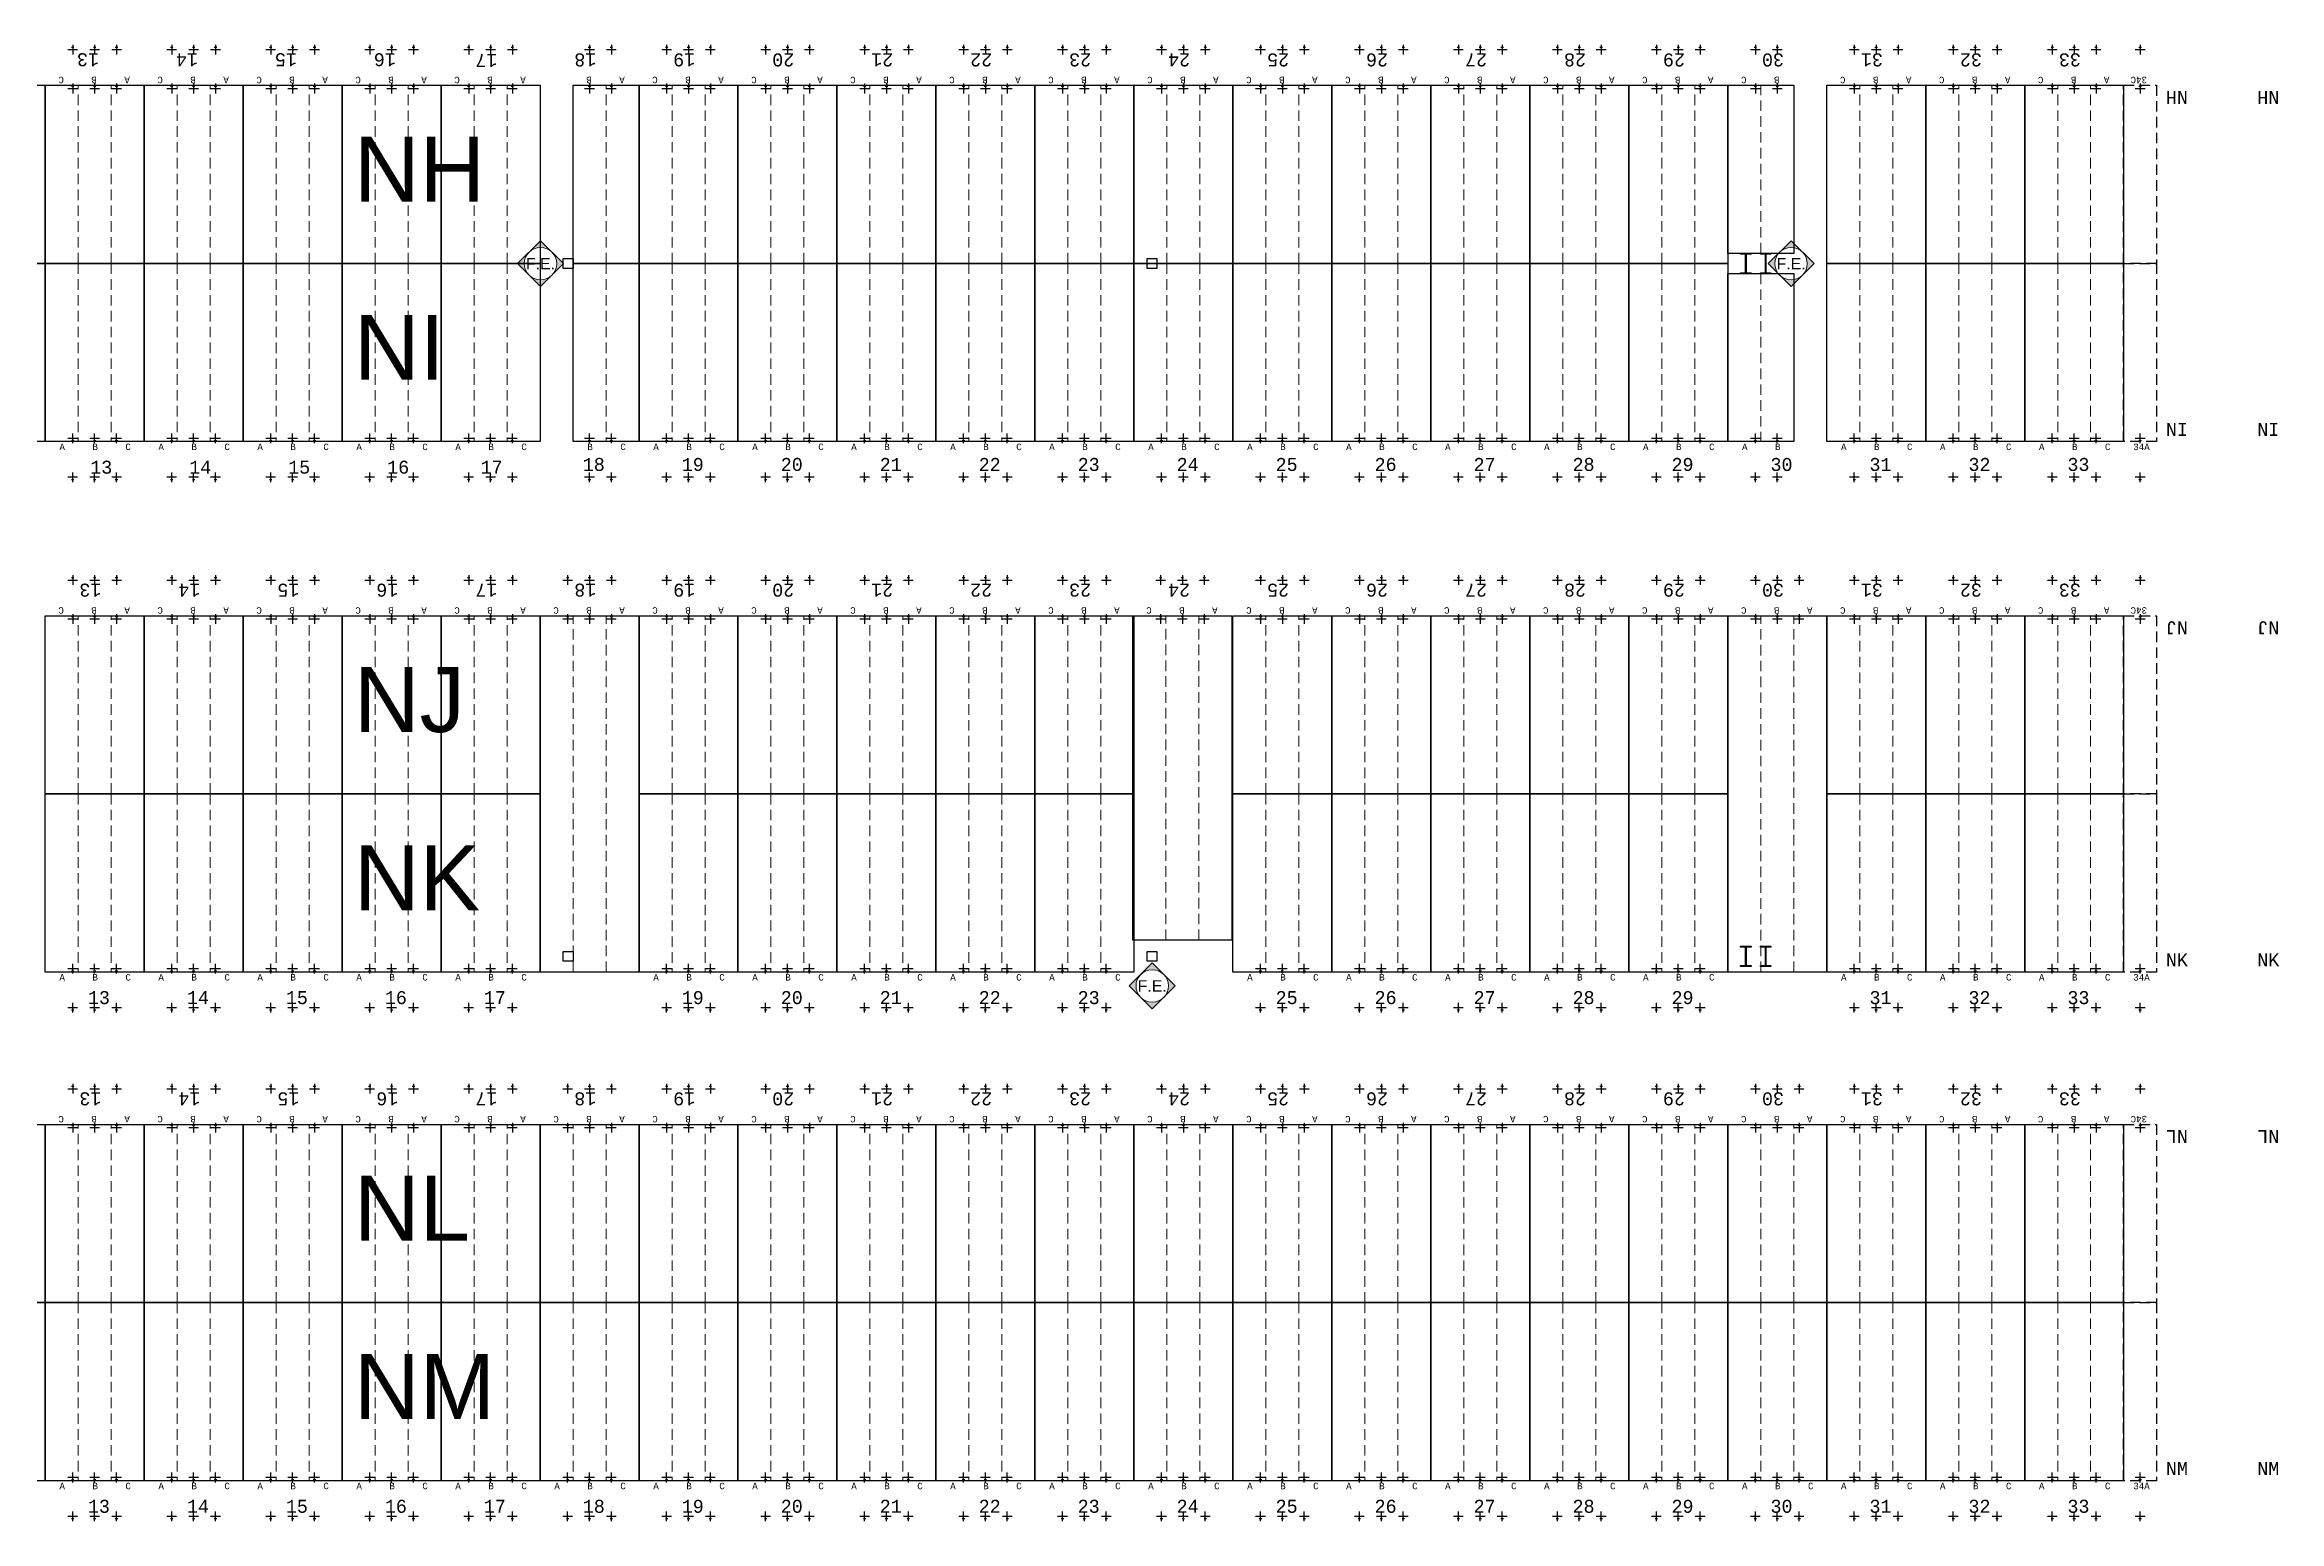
# Model space of a CAD drawing. Header units: inches. Extents: x -233729 to 737493, y -275239 to 196021.
# Drawn here: x 402923 to 471739, y 22968 to 68443 of the extents above; entities that cross this region are included whole.
import ezdxf
from ezdxf.enums import TextEntityAlignment as Align

# ---------------------------------------------------------------- set-up
doc = ezdxf.new("R2010")
doc.units = ezdxf.units.IN
doc.header["$MEASUREMENT"] = 0
doc.linetypes.add('DASHED', pattern=[0.75, 0.5, -0.25])
for name, color, linetype in [('_FL_NEW WH_WALLS', 1, 'Continuous'), ('Bin location transponder', 250, 'Continuous'), ('WF exist equipment', 6, 'Continuous'), ('WF_numbers', 6, 'Continuous')]:
    doc.layers.add(name, color=color, linetype=linetype)
for name, color, linetype, lineweight in [('WF buffer', 1, 'DASHED', 30), ('WF dimensions', 3, 'Continuous', 30), ('WF transponder', 3, 'Continuous', 30), ('WF_bay', 5, 'Continuous', 30), ('WF_sketch_stock_areas', 30, 'Continuous', 30), ('WF_text', 252, 'Continuous', 30)]:
    doc.layers.add(name, color=color, linetype=linetype, lineweight=lineweight)
doc.styles.add('ARIAL', font='arial.ttf')
doc.styles.add('WF_txt', font='consola.ttf')
doc.styles.add('WF_txt_notes', font='arial.ttf')

# ---------------------------------------------------------------- blocks, each defined once
blk = doc.blocks.new('A$C61e42c62')
at = {"layer": '_FL_NEW WH_WALLS'}
for points in [[(-353.9999997168779, 5273.945361431688), (-365.9999997187406, 5273.945361431688), (-365.9999997168779, 5285.945361435413), (-353.9999997187406, 5285.945361431688)], [(354.0000002812594, 5273.945361431688), (342.0000002812594, 5273.945361431688), (342.0000002812594, 5285.945361431688), (354.0000002812594, 5285.945361431688)], [(-353.9999997187406, 4433.945361431688), (-365.9999997187406, 4433.945361435413), (-365.9999997187406, 4445.945361431688), (-353.9999997187406, 4445.945361431688)], [(354.0000002812594, 4433.945361431688), (342.0000002812594, 4433.945361435413), (342.0000002812594, 4445.945361431688), (354.0000002812594, 4445.945361431688)]]:
    blk.add_lwpolyline(points, close=True, dxfattribs=at)
for points in [[(1068.000000281259, 5292.185361433774), (1074.427500283345, 5292.185361433774), (1074.427500281483, 5291.225361432879), (1069.092500282451, 5291.225361432879, 0.4142135623730951), (1068.302500281483, 5290.435361433774), (1068.302500281483, 5269.455361433327, 0.4142135623730951), (1069.092500282451, 5268.665361430496), (1074.427500281483, 5268.665361430496), (1074.427500281483, 5267.705361433328), (1061.572500282898, 5267.705361437053), (1061.572500282898, 5268.665361430496), (1066.90750028193, 5268.665361434221, 0.4142135623730951), (1067.697500282898, 5269.455361437053), (1067.697500282898, 5290.435361433774, 0.4142135623730951), (1066.90750028193, 5291.225361432879), (1061.572500282898, 5291.225361429155), (1061.572500282898, 5292.185361433774), (1068.000000281259, 5292.185361433774)], [(1092.000000283122, 5292.185361433774), (1098.427500281483, 5292.185361433774), (1098.427500283345, 5291.225361432879), (1093.092500280589, 5291.225361429155, 0.4142135623730951), (1092.302500281483, 5290.435361433774), (1092.302500281483, 5269.455361433327, 0.4142135623730951), (1093.092500280589, 5268.665361430496), (1098.427500281483, 5268.665361434221), (1098.427500281483, 5267.705361433328), (1085.572500281036, 5267.705361429602), (1085.572500282898, 5268.665361434221), (1090.90750028193, 5268.665361430496, 0.4142135623730951), (1091.697500281036, 5269.455361433327), (1091.697500281036, 5290.435361433774, 0.4142135623730951), (1090.90750028193, 5291.225361432879), (1085.572500282898, 5291.225361432879), (1085.572500281036, 5292.185361430049), (1092.000000283122, 5292.185361433774)], [(1068.000000281259, 4452.185361430049), (1074.427500281483, 4452.185361433774), (1074.427500281483, 4451.225361432879), (1069.092500282451, 4451.225361432879, 0.4142135623730951), (1068.302500281483, 4450.435361433775), (1068.302500281483, 4429.455361433327, 0.4142135623730951), (1069.092500282451, 4428.665361434221), (1074.427500281483, 4428.665361430495), (1074.427500281483, 4427.705361433328), (1061.572500282898, 4427.705361433328), (1061.572500281036, 4428.665361434221), (1066.90750028193, 4428.665361430495, 0.4142135623730951), (1067.697500282898, 4429.455361433327), (1067.697500281036, 4450.435361433775, 0.4142135623730951), (1066.90750028193, 4451.225361432879), (1061.572500281036, 4451.225361432879), (1061.572500282898, 4452.185361430049), (1068.000000281259, 4452.185361430049)], [(1092.000000281259, 4452.185361433774), (1098.427500283345, 4452.185361430049), (1098.427500283345, 4451.225361432879), (1093.092500282451, 4451.225361432879, 0.4142135623730951), (1092.302500281483, 4450.435361430049), (1092.302500283345, 4429.455361433327, 0.4142135623730951), (1093.092500280589, 4428.665361434221), (1098.427500283345, 4428.665361430495), (1098.427500283345, 4427.705361433328), (1085.572500282898, 4427.705361433328), (1085.572500282898, 4428.665361434221), (1090.907500280067, 4428.665361430495, 0.4142135623730951), (1091.697500281036, 4429.455361433327), (1091.697500281036, 4450.435361433775, 0.4142135623730951), (1090.907500280067, 4451.225361432879), (1085.572500282898, 4451.225361432879), (1085.572500282898, 4452.185361430049), (1092.000000281259, 4452.185361433774)]]:
    blk.add_lwpolyline(points, format="xyb", dxfattribs=at)
blk = doc.blocks.new('Bin location transponder')
at = {"layer": 'Bin location transponder', "color": 3, "lineweight": 30}
for p, q in [((-600, 0), (600, 0)), ((-150, 300), (150, 300)), ((0, 600), (0, -600))]:
    blk.add_line(p, q, dxfattribs=at)
blk = doc.blocks.new('WF 10x18ft bay')
at = {"layer": 'WF_bay', "linetype": 'DASHED', "lineweight": 5, "ltscale": 650}
for p, q in [((1015.99999833107, 5486.400000327824), (1015.99999833107, 0)), ((2031.999998331071, 5486.400000625849), (2031.999998331071, 0))]:
    blk.add_line(p, q, dxfattribs=at)
at = {"layer": 'WF_bay'}
blk.add_lwpolyline([(-1.668929599e-06, 5486.400000029802), (3047.999998331071, 5486.399999970197), (3047.999999940396, 0), (0, 0)], close=True, dxfattribs=at)
at = {"layer": 'WF transponder', "xscale": 0.25, "yscale": 0.25, "zscale": 0.25, "rotation": 180.0000000062352}
for p in [(849.9999999701978, 100), (1523.999999970198, 100), (2197.999999970198, 100), (849.9999999701978, -1100), (1523.999999970198, -1100), (2197.999999970198, -1100)]:
    blk.add_blockref('Bin location transponder', p, dxfattribs=at)
at = {"layer": 'WF_numbers', "linetype": 'DASHED', "char_height": 200, "attachment_point": 1, "rotation": 1.0275998055671315e-09, "style": 'WF_txt'}
for s, insert in [('A', (439.4118607044218, -62.35349732637406, -723.2652933599893)), ('B', (1455.411860585212, -62.3534973859787, -723.2652933599893)), ('C', (2471.411860406399, -62.3534973859787, -723.2652933599893))]:
    blk.add_mtext_dynamic_manual_height_columns(s, width=423.5307577799235, gutter_width=2117.653788942844, heights=[0], dxfattribs=dict(at, insert=insert))
blk = doc.blocks.new('WF 10x36ft bay')
at = {"layer": 'WF_bay', "linetype": 'DASHED', "lineweight": 5, "ltscale": 650}
for p, q in [((1015.999998271465, 10972.80000013024), (1015.999998271465, 0)), ((2031.999998271465, 10972.80000029029), (2031.999998486042, 3.97364298e-08))]:
    blk.add_line(p, q, dxfattribs=at)
at = {"layer": 'WF_bay'}
blk.add_lwpolyline([(-1.7285346985e-06, 10972.79999997019), (3047.999998271465, 10972.8000000298), (3048, 5.96046448e-08), (0, 0)], close=True, dxfattribs=at)
at = {"layer": 'WF transponder', "xscale": 0.25, "yscale": 0.25, "zscale": 0.25, "rotation": 180.0000000062352}
for p in [(850, 100.0000000298023), (1524, 100.0000000298023), (2198, 100.0000000298023), (850, -1099.999999970197), (1524, -1099.999999970197), (2198, -1099.999999970197)]:
    blk.add_blockref('Bin location transponder', p, dxfattribs=at)
at = {"layer": 'WF_numbers', "linetype": 'DASHED', "char_height": 200, "attachment_point": 1, "rotation": 1.0496472215237655e-09, "style": 'WF_txt'}
for s, insert in [('A', (439.4118607044218, -62.35349726676941, -723.2652933599893)), ('B', (1455.411860585212, -62.35349732637406, -723.2652933599893)), ('C', (2471.411860406399, -62.35349732637406, -723.2652933599893))]:
    blk.add_mtext_dynamic_manual_height_columns(s, width=423.5307577799235, gutter_width=2117.653788942844, heights=[0], dxfattribs=dict(at, insert=insert))
blk = doc.blocks.new('WF 40x216in buffer')
at = {"layer": 'WF buffer', "ltscale": 650}
blk.add_lwpolyline([(-5.96046448e-08, 5486.399999999999), (1016, 5486.399999999999), (1016, 0), (0, 0)], close=True, dxfattribs=at)
at = {"layer": 'WF transponder', "xscale": 0.25, "yscale": 0.25, "zscale": 0.25, "rotation": 180.0000000062352}
for p in [(508, 100), (508, -1100)]:
    blk.add_blockref('Bin location transponder', p, dxfattribs=at)
blk = doc.blocks.new('F.E.')
at = {"layer": 'WF dimensions', "transparency": 33554687}
h = blk.add_hatch(color=7, dxfattribs=at)
h.dxf.hatch_style = 1
h.paths.add_polyline_path([(1153007.375168204, 1003175.601037025), (1152653.821777701, 1003529.154427707, -0.198912367379658), (1152800.268387139, 1003175.601037085, -0.1989123673906116), (1152653.821777642, 1002822.047646403)])
h.paths.add_polyline_path([(1152300.26838696, 1003882.707818269), (1151946.714996397, 1003529.154427767, -0.4142135623730951), (1152653.821777701, 1003529.154427707)])
h.paths.add_polyline_path([(1151800.26838696, 1003175.601037144, -0.198912367379658), (1151946.714996397, 1003529.154427767), (1151593.161605835, 1003175.601037025), (1151946.714996397, 1002822.047646403, -0.1989123673906115)])
h.paths.add_polyline_path([(1152653.821777642, 1002822.047646403, -0.4142135623484061), (1151946.714996397, 1002822.047646403), (1152300.26838702, 1002468.494255841)])
at = {"layer": 'WF dimensions', "color": 7, "lineweight": 5}
blk.add_lwpolyline([(1152300.268387079, 1002468.4942559), (1153007.375168264, 1003175.601037025), (1152300.26838702, 1003882.707818269), (1151593.161605835, 1003175.601037085)], close=True, dxfattribs=at)
blk.add_circle((1152300.268387079, 1003175.601037085), 500.0000000654701, dxfattribs=at)
at = {"layer": 'WF dimensions', "color": 7, "style": 'ARIAL'}
blk.add_text('F.E.', height=350, dxfattribs=at).set_placement((1152300.268387079, 1003175.601037085), align=Align.MIDDLE_CENTER)
blk = doc.blocks.new('WF 10x34ft bay')
at = {"layer": 'WF_bay', "linetype": 'DASHED', "lineweight": 5, "ltscale": 650}
for p, q in [((1143863.299148142, 971519.9700863363, -162219.4367999999), (1143863.299147725, 981509.9299934508, -162219.4367999999)), ((1144879.29914844, 971519.9700864555, -162219.4367999999), (1144879.299147963, 981509.92999357, -162219.4367999999))]:
    blk.add_line(p, q, dxfattribs=at)
at = {"layer": 'WF_bay', "elevation": -162219.4367999999}
blk.add_lwpolyline([(1145895.299147963, 971519.9700864555), (1142847.299147963, 971519.9700862769), (1142847.299146175, 981509.9299935105), (1145895.299146175, 981509.9299935105)], close=True, dxfattribs=at)
at = {"layer": 'WF transponder', "xscale": 0.25, "yscale": 0.25, "zscale": 0.25}
for p in [(1143697.299146175, 982609.9299935105, -162219.4367999999), (1144371.299146175, 982609.9299934506, -162219.4367999999), (1145045.299146115, 982609.9299935105, -162219.4367999999), (1143697.299146175, 981409.9299934508, -162219.4367999999), (1144371.299146175, 981409.9299934508, -162219.4367999999), (1145045.299146175, 981409.92999357, -162219.4367999999)]:
    blk.add_blockref('Bin location transponder', p, dxfattribs=at)
at = {"layer": 'WF_numbers', "linetype": 'DASHED', "char_height": 200, "attachment_point": 1, "rotation": 180.0000000011019, "style": 'WF_txt'}
for s, insert in [('C', (1143423.887285769, 981572.2834908962, -162942.7020933599)), ('B', (1144439.88728565, 981572.2834908369, -162942.7020933599)), ('A', (1145455.887285471, 981572.2834907771, -162942.7020933599))]:
    blk.add_mtext_dynamic_manual_height_columns(s, width=423.5307577799235, gutter_width=2117.653788942844, heights=[0], dxfattribs=dict(at, insert=insert))

msp = doc.modelspace()

# ---------------------------------------------------------------- linework, layer by layer
at = {"layer": 'WF_bay', "linetype": 'DASHED', "lineweight": 5, "ltscale": 650}
for p, q in [((420209.7374020612, 61706.16076994065, -162219.4367999999), (420209.7374020612, 67192.56077033405, -162219.4367999999)), ((455769.7373996769, 62014.89704918984, -162219.4367999999), (455769.7373997961, 67192.56077033405, -162219.4367999999)), ((420209.737400094, 61706.16077083473, -162219.4367999999), (420209.737400094, 56219.76077020291, -162219.4367999999)), ((455769.7373999153, 61393.10504949215, -162219.4367999999), (455769.7373998557, 56219.76077032212, -162219.4367999999))]:
    msp.add_line(p, q, dxfattribs=at)
at = {"layer": 'WF_bay', "elevation": -162219.4367999999}
for points in [[(421225.7374020611, 61706.16077029827), (419193.7373992001, 61706.16077035789), (419193.7373976504, 67192.56077033405), (421225.7374003922, 67192.56077033405)], [(456785.7373993193, 62014.89704948786), (454753.7373999154, 62014.89704883222), (454753.7373982464, 67192.56077039365), (456785.7373990809, 67192.56077033405)], [(419193.7373992597, 61706.16077041747), (421225.7374000942, 61706.16077023868), (421225.7374017035, 56219.76077020291), (419193.7374009286, 56219.76077038173)], [(454753.737400273, 61393.10504961137), (456785.7373994385, 61393.10504949215), (456785.7374006306, 56219.76077026252), (454753.7374015247, 56219.76077032212)]]:
    msp.add_lwpolyline(points, close=True, dxfattribs=at)

# ---------------------------------------------------------------- block references
at = {"layer": '_FL_NEW WH_WALLS', "color": 0, "xscale": 25.39999999990112, "yscale": 25.39999999990112, "zscale": 25.39999999990112}
msp.add_blockref('A$C61e42c62', (428185.3373912428, -72406.61113022019, -162219.4367999999), dxfattribs=at)
at = {"layer": 'WF dimensions'}
for p in [(-734108.9558413235, -941475.9876528368, 162219.4367999999), (-695595.9451524821, -941476.3475992072, 162219.4367999999), (-715269.7291630115, -963719.5636058437, 162219.4367999999)]:
    msp.add_blockref('F.E.', p, dxfattribs=at)
at = {"layer": 'WF exist equipment', "color": 7, "true_color": 0xffffff}
msp.add_blockref('WF 10x34ft bay', (-706410.693438312, -930653.2519762504), dxfattribs=at)
at = {"layer": 'WF transponder', "xscale": 0.25, "yscale": 0.25, "zscale": 0.25}
for p in [(419701.7374004518, 68292.56077033405, -162219.4367999999), (420375.7374004518, 68292.56077033405, -162219.4367999999), (455603.7373982464, 68292.56077033405, -162219.4367999999), (456277.7373982465, 68292.56077033405, -162219.4367999999), (419701.7374003922, 67092.56077027443, -162219.4367999999), (420375.7374003922, 67092.56077027443, -162219.4367999999), (455603.7373981868, 67092.56077039365, -162219.4367999999), (456277.7373981869, 67092.56077039365, -162219.4367999999)]:
    msp.add_blockref('Bin location transponder', p, dxfattribs=at)
at = {"layer": 'WF transponder', "xscale": 0.25, "yscale": 0.25, "zscale": 0.25, "rotation": 180.0000000062352}
for p in [(419701.7374017035, 56319.76077020291, -162219.4367999999), (420375.7374017035, 56319.76077020291, -162219.4367999999), (455603.7374014651, 56319.76077026251, -162219.4367999999), (456277.7374015246, 56319.76077026251, -162219.4367999999), (419701.7374017035, 55119.76077020291, -162219.4367999999), (420375.7374017035, 55119.76077020291, -162219.4367999999), (455603.7374014651, 55119.76077032212, -162219.4367999999), (456277.7374015246, 55119.76077032212, -162219.4367999999)]:
    msp.add_blockref('Bin location transponder', p, dxfattribs=at)
at = {"layer": 'WF_sketch_stock_areas'}
for name, p, rotation in [('WF 10x18ft bay', (402937.7373983656, 67192.56097555284, -162219.4367999999), 179.9999999999069), ('WF 10x18ft bay', (405985.7373983656, 67192.56097561245, -162219.4367999999), 179.9999999999069), ('WF 10x18ft bay', (409033.7373983657, 67192.56097561245, -162219.4367999999), 179.9999999999069), ('WF 10x18ft bay', (412081.7373983061, 67192.56097561245, -162219.4367999999), 179.9999999999069), ('WF 10x18ft bay', (415129.7373983656, 67192.56097555284, -162219.4367999999), 179.9999999999069), ('WF 10x18ft bay', (418177.7373983656, 67192.56097561245, -162219.4367999999), 179.9999999999069), ('WF 10x18ft bay', (424273.7373983657, 67192.56097561245, -162219.4367999999), 179.9999999999069), ('WF 10x18ft bay', (427321.7373983657, 67192.56097561245, -162219.4367999999), 179.9999999999069), ('WF 10x18ft bay', (430369.7373983061, 67192.56097567205, -162219.4367999999), 179.9999999999069), ('WF 10x18ft bay', (433417.737398306, 67192.56097555284, -162219.4367999999), 179.9999999999069), ('WF 10x18ft bay', (436465.737398306, 67192.56097561245, -162219.4367999999), 179.9999999999069), ('WF 10x18ft bay', (439513.7373983656, 67192.56097561245, -162219.4367999999), 179.9999999999069), ('WF 10x18ft bay', (442561.7373983061, 67192.56097555284, -162219.4367999999), 179.9999999999069), ('WF 10x18ft bay', (445609.7373983656, 67192.56097561245, -162219.4367999999), 179.9999999999069), ('WF 10x18ft bay', (448657.7373983656, 67192.56097555284, -162219.4367999999), 179.9999999999069), ('WF 10x18ft bay', (451705.737398306, 67192.56097561245, -162219.4367999999), 179.9999999999069), ('WF 10x18ft bay', (454753.7373983656, 67192.56097555284, -162219.4367999999), 179.9999999999069), ('WF 10x18ft bay', (460849.7373983656, 67192.56097561245, -162219.4367999999), 179.9999999999069), ('WF 10x18ft bay', (463897.7373983656, 67192.56097561245, -162219.4367999999), 179.9999999999069), ('WF 10x18ft bay', (466945.7373983656, 67192.56097555284, -162219.4367999999), 179.9999999999069), ('WF 40x216in buffer', (467961.7375595365, 67192.5608262432, -162219.4367999999), 179.9999966309876), ('WF 10x18ft bay', (405985.7373987829, 50856.67801725987, -162219.4367999999), 179.9999999999069), ('WF 10x18ft bay', (409033.7373987233, 50856.67801731949, -162219.4367999999), 179.9999999999069), ('WF 10x18ft bay', (412081.7373987232, 50856.67801725987, -162219.4367999999), 179.9999999999069), ('WF 10x18ft bay', (415129.7373987232, 50856.67801725987, -162219.4367999999), 179.9999999999069), ('WF 10x18ft bay', (418177.7373987233, 50856.67801725987, -162219.4367999999), 179.9999999999069), ('WF 10x36ft bay', (421225.737400273, 50856.67781198146, -162219.4367999999), 180.0000000000523), ('WF 10x18ft bay', (424273.7373987233, 50856.67801725987, -162219.4367999999), 179.9999999999069), ('WF 10x18ft bay', (427321.7373987233, 50856.67801731949, -162219.4367999999), 179.9999999999069), ('WF 10x18ft bay', (430369.7373987232, 50856.67801731949, -162219.4367999999), 179.9999999999069), ('WF 10x18ft bay', (433417.7373987233, 50856.67801725987, -162219.4367999999), 179.9999999999069), ('WF 10x18ft bay', (436465.7373987233, 50856.67801725987, -162219.4367999999), 179.9999999999069), ('WF 10x18ft bay', (442561.7373987233, 50856.67801725987, -162219.4367999999), 179.9999999999069), ('WF 10x18ft bay', (445609.7373987232, 50856.67801725987, -162219.4367999999), 179.9999999999069), ('WF 10x18ft bay', (448657.7373987233, 50856.67801731949, -162219.4367999999), 179.9999999999069), ('WF 10x18ft bay', (451705.7373987232, 50856.67801725987, -162219.4367999999), 179.9999999999069), ('WF 10x18ft bay', (454753.7373987232, 50856.67801725987, -162219.4367999999), 179.9999999999069), ('WF 10x36ft bay', (457801.737400273, 50856.67781198146, -162219.4367999999), 180.0000000000523), ('WF 10x18ft bay', (460849.7373987233, 50856.67801731949, -162219.4367999999), 179.9999999999069), ('WF 10x18ft bay', (463897.7373987232, 50856.67801725987, -162219.4367999999), 179.9999999999069), ('WF 10x18ft bay', (466945.7373987232, 50856.67801725987, -162219.4367999999), 179.9999999999069), ('WF 40x216in buffer', (467961.7373988424, 50856.67794048909, -162219.4367999999), 179.9999999974419), ('WF 10x18ft bay', (402937.7373961007, 35190.91589385393, -162219.4367999999), 179.9999999999069), ('WF 10x18ft bay', (405985.7373961603, 35190.91589391355, -162219.4367999999), 179.9999999999069), ('WF 10x18ft bay', (409033.7373961007, 35190.91589391355, -162219.4367999999), 179.9999999999069), ('WF 10x18ft bay', (412081.7373961007, 35190.91589391355, -162219.4367999999), 179.9999999999069), ('WF 10x18ft bay', (415129.7373961007, 35190.91589391355, -162219.4367999999), 179.9999999999069), ('WF 10x18ft bay', (418177.7373961603, 35190.91589391355, -162219.4367999999), 179.9999999999069), ('WF 10x18ft bay', (421225.7373961007, 35190.91589391355, -162219.4367999999), 179.9999999999069), ('WF 10x18ft bay', (424273.7373961007, 35190.91589391355, -162219.4367999999), 179.9999999999069), ('WF 10x18ft bay', (427321.7373961007, 35190.91589391355, -162219.4367999999), 179.9999999999069), ('WF 10x18ft bay', (430369.7373961007, 35190.91589397315, -162219.4367999999), 179.9999999999069), ('WF 10x18ft bay', (433417.7373961007, 35190.91589391355, -162219.4367999999), 179.9999999999069), ('WF 10x18ft bay', (436465.7373961007, 35190.91589391355, -162219.4367999999), 179.9999999999069), ('WF 10x18ft bay', (439513.7373961007, 35190.91589391355, -162219.4367999999), 179.9999999999069), ('WF 10x18ft bay', (442561.7373961007, 35190.91589391355, -162219.4367999999), 179.9999999999069), ('WF 10x18ft bay', (445609.7373961007, 35190.91589391355, -162219.4367999999), 179.9999999999069), ('WF 10x18ft bay', (448657.7373961007, 35190.91589397315, -162219.4367999999), 179.9999999999069), ('WF 10x18ft bay', (451705.7373961007, 35190.91589397315, -162219.4367999999), 179.9999999999069), ('WF 10x18ft bay', (454753.7373961603, 35190.91589391355, -162219.4367999999), 179.9999999999069), ('WF 10x18ft bay', (457801.7373961007, 35190.91589391355, -162219.4367999999), 179.9999999999069), ('WF 10x18ft bay', (460849.7373961007, 35190.91589391355, -162219.4367999999), 179.9999999999069), ('WF 10x18ft bay', (463897.7373961603, 35190.91589391355, -162219.4367999999), 179.9999999999069), ('WF 10x18ft bay', (466945.7373961007, 35190.91589391355, -162219.4367999999), 179.9999999999069), ('WF 40x216in buffer', (467961.7373982464, 35190.91577434663, -162219.4367999999), 179.9999999995335)]:
    msp.add_blockref(name, p, dxfattribs=dict(at, rotation=rotation))
for name, p in [('WF 10x18ft bay', (399889.7374016439, 56219.76077020291, -162219.4367999999)), ('WF 10x18ft bay', (402937.7374016439, 56219.76077026252, -162219.4367999999)), ('WF 10x18ft bay', (405985.7374017035, 56219.76077026252, -162219.4367999999)), ('WF 10x18ft bay', (409033.7374016439, 56219.76077026252, -162219.4367999999)), ('WF 10x18ft bay', (412081.7374017035, 56219.76077020291, -162219.4367999999)), ('WF 10x18ft bay', (415129.7374017035, 56219.76077020291, -162219.4367999999)), ('WF 10x18ft bay', (421225.7374017035, 56219.76077020291, -162219.4367999999)), ('WF 10x18ft bay', (424273.7374016439, 56219.76077026252, -162219.4367999999)), ('WF 10x18ft bay', (427321.7374017035, 56219.76077020291, -162219.4367999999)), ('WF 10x18ft bay', (430369.7374016439, 56219.76077020291, -162219.4367999999)), ('WF 10x18ft bay', (433417.7374017035, 56219.76077020291, -162219.4367999999)), ('WF 10x18ft bay', (436465.7374016439, 56219.76077026252, -162219.4367999999)), ('WF 10x18ft bay', (439513.7374017035, 56219.76077020291, -162219.4367999999)), ('WF 10x18ft bay', (442561.7374017035, 56219.76077026252, -162219.4367999999)), ('WF 10x18ft bay', (445609.7374016439, 56219.76077020291, -162219.4367999999)), ('WF 10x18ft bay', (448657.7374016439, 56219.76077026252, -162219.4367999999)), ('WF 10x18ft bay', (451705.7374017035, 56219.76077020291, -162219.4367999999)), ('WF 10x18ft bay', (457801.7374016439, 56219.76077026252, -162219.4367999999)), ('WF 10x18ft bay', (460849.7374017034, 56219.76077026252, -162219.4367999999)), ('WF 10x18ft bay', (463897.7374017034, 56219.76077020291, -162219.4367999999)), ('WF 40x216in buffer', (466945.7373990809, 56219.76085615281, -162219.4367999999)), ('WF 10x18ft bay', (402937.7374020611, 39883.87781190995, -162219.4367999999)), ('WF 10x18ft bay', (405985.7374020611, 39883.87781196956, -162219.4367999999)), ('WF 10x18ft bay', (409033.7374020611, 39883.87781190995, -162219.4367999999)), ('WF 10x18ft bay', (412081.7374020611, 39883.87781190995, -162219.4367999999)), ('WF 10x18ft bay', (415129.7374020611, 39883.87781190995, -162219.4367999999)), ('WF 10x18ft bay', (421225.7374020611, 39883.87781190995, -162219.4367999999)), ('WF 10x18ft bay', (424273.7374020611, 39883.87781190995, -162219.4367999999)), ('WF 10x18ft bay', (427321.7374020611, 39883.87781196956, -162219.4367999999)), ('WF 10x18ft bay', (430369.7374020611, 39883.87781185035, -162219.4367999999)), ('WF 10x18ft bay', (433417.7374020611, 39883.87781190995, -162219.4367999999)), ('WF 10x18ft bay', (439513.7374020611, 39883.87781190995, -162219.4367999999)), ('WF 10x18ft bay', (442561.7374020611, 39883.87781190995, -162219.4367999999)), ('WF 10x18ft bay', (445609.7374020611, 39883.87781190995, -162219.4367999999)), ('WF 10x18ft bay', (448657.7374020611, 39883.87781190995, -162219.4367999999)), ('WF 10x18ft bay', (451705.7374020612, 39883.87781190995, -162219.4367999999)), ('WF 10x18ft bay', (457801.7374020611, 39883.87781196956, -162219.4367999999)), ('WF 10x18ft bay', (460849.7374020611, 39883.87781190995, -162219.4367999999)), ('WF 10x18ft bay', (463897.7374020611, 39883.87781190995, -162219.4367999999)), ('WF 40x216in buffer', (466945.7373995577, 39883.87794041757, -162219.4367999999)), ('WF 10x18ft bay', (399889.7373994385, 24218.11568850402, -162219.4367999999)), ('WF 10x18ft bay', (402937.7373994385, 24218.11568856363, -162219.4367999999)), ('WF 10x18ft bay', (405985.7373994385, 24218.11568856363, -162219.4367999999)), ('WF 10x18ft bay', (409033.7373994385, 24218.11568856363, -162219.4367999999)), ('WF 10x18ft bay', (412081.7373994385, 24218.11568856363, -162219.4367999999)), ('WF 10x18ft bay', (415129.7373994385, 24218.11568856363, -162219.4367999999)), ('WF 10x18ft bay', (418177.7373994385, 24218.11568856363, -162219.4367999999)), ('WF 10x18ft bay', (421225.7373994981, 24218.11568856363, -162219.4367999999)), ('WF 10x18ft bay', (424273.7373994385, 24218.11568856363, -162219.4367999999)), ('WF 10x18ft bay', (427321.7373994385, 24218.11568856363, -162219.4367999999)), ('WF 10x18ft bay', (430369.7373994385, 24218.11568856363, -162219.4367999999)), ('WF 10x18ft bay', (433417.7373994385, 24218.11568856363, -162219.4367999999)), ('WF 10x18ft bay', (436465.7373994385, 24218.11568856363, -162219.4367999999)), ('WF 10x18ft bay', (439513.7373994385, 24218.11568850402, -162219.4367999999)), ('WF 10x18ft bay', (442561.7373994981, 24218.11568856363, -162219.4367999999)), ('WF 10x18ft bay', (445609.7373994385, 24218.11568856363, -162219.4367999999)), ('WF 10x18ft bay', (448657.7373994385, 24218.11568862323, -162219.4367999999)), ('WF 10x18ft bay', (451705.7373994386, 24218.11568856363, -162219.4367999999)), ('WF 10x18ft bay', (454753.7373994385, 24218.11568856363, -162219.4367999999)), ('WF 10x18ft bay', (457801.7373994385, 24218.11568856363, -162219.4367999999)), ('WF 10x18ft bay', (460849.7373994385, 24218.11568856363, -162219.4367999999)), ('WF 10x18ft bay', (463897.7373994385, 24218.11568856363, -162219.4367999999)), ('WF 40x216in buffer', (466945.7373990213, 24218.11577439431, -162219.4367999999))]:
    msp.add_blockref(name, p, dxfattribs=at)

# ---------------------------------------------------------------- texts
at = {"layer": 'WF_numbers', "linetype": 'DASHED', "style": 'WF_txt'}
for s, width, gutter_width, insert, char_height, attachment_point, rotation in [('13', 423.5307577885687, 2117.653788942844, (404594.459201554, 67780.48667520407, -162219.4367999999), 400, 1, 180.00000000030892), ('14', 423.5307577885687, 2117.653788942844, (407642.4592015539, 67780.48667526369, -162219.4367999999), 400, 1, 180.00000000030892), ('15', 423.5307577885687, 2117.653788942844, (410690.4592015539, 67780.48667520407, -162219.4367999999), 400, 1, 180.00000000030892), ('16', 423.5307577885687, 2117.653788942844, (413738.4592015539, 67780.48667526369, -162219.4367999999), 400, 1, 180.00000000030892), ('17', 423.5307577885687, 2117.653788942844, (416861.0568370615, 67756.05616569643, -162219.4367999999), 400, 1, 180.00000000030892), ('18', 423.5307577885687, 2117.653788942844, (419909.0568395053, 67773.931619407, -162219.4367999999), 400, 1, 180.00000000030892), ('19', 423.5307577885687, 2117.653788942844, (422957.056839565, 67773.931619407, -162219.4367999999), 400, 1, 180.00000000030892), ('20', 423.5307577885687, 2117.653788942844, (426005.056839565, 67773.931619407, -162219.4367999999), 400, 1, 180.00000000030892), ('21', 423.5307577885687, 2117.653788942844, (429053.0568395649, 67773.93161934738, -162219.4367999999), 400, 1, 180.00000000030892), ('22', 423.5307577885687, 2117.653788942844, (432101.0568395649, 67773.931619407, -162219.4367999999), 400, 1, 180.00000000030892), ('23', 423.5307577885687, 2117.653788942844, (435149.0568396245, 67773.931619407, -162219.4367999999), 400, 1, 180.00000000030892), ('24', 423.5307577885687, 2117.653788942844, (438197.0568396245, 67773.931619407, -162219.4367999999), 400, 1, 180.00000000030892), ('25', 423.5307577885687, 2117.653788942844, (441245.0568396245, 67773.931619407, -162219.4367999999), 400, 1, 180.00000000030892), ('26', 423.5307577885687, 2117.653788942844, (444293.0568396245, 67773.93161946657, -162219.4367999999), 400, 1, 180.00000000030892), ('27', 423.5307577885687, 2117.653788942844, (447341.0568396841, 67773.931619407, -162219.4367999999), 400, 1, 180.00000000030892), ('28', 423.5307577885687, 2117.653788942844, (450389.0568396841, 67773.931619407, -162219.4367999999), 400, 1, 180.00000000030892), ('29', 423.5307577885687, 2117.653788942844, (453437.0568396841, 67773.931619407, -162219.4367999999), 400, 1, 180.00000000030892), ('30', 423.5307577885687, 2117.653788942844, (456485.0568396841, 67773.931619407, -162219.4367999999), 400, 1, 180.00000000030892), ('31', 423.5307577885687, 2117.653788942844, (459533.0568397438, 67773.931619407, -162219.4367999999), 400, 1, 180.00000000030892), ('32', 423.5307577885687, 2117.653788942844, (462581.0568397437, 67773.93161946657, -162219.4367999999), 400, 1, 180.00000000030892), ('33', 423.5307577885687, 2117.653788942844, (465629.0568398033, 67773.931619407, -162219.4367999999), 400, 1, 180.00000000030892), ('B', 423.5307577799235, 2117.653788942843, (419770.325539807, 67254.91426766042, -162942.7020933599), 200, 1, 180.0000000009345), ('A', 423.5307577799235, 2117.653788942843, (420786.3255396878, 67254.91426766042, -162942.7020933599), 200, 1, 180.0000000009345), ('C', 423.5307577799235, 2117.653788942843, (455330.3255377804, 67254.91426772003, -162942.7020933599), 200, 1, 180.0000000009345), ('B', 423.5307577799235, 2117.653788942843, (456346.3255376015, 67254.91426777963, -162942.7020933599), 200, 1, 180.0000000009345), ('34C', 423.5307577799235, 2117.653788942844, (467667.0221385752, 67254.91435247782, -162942.7020933599), 200, 1, 180.00000000134136), ('NH', 423.5307577885687, 2117.653788942844, (468247.6789040362, 66620.08983767156, -486658.3103999997), 400, 3, 179.9999999993851), ('NH', 423.5307577885687, 2117.653788942844, (471739.7958946024, 66620.08983910207, -324438.8735999998), 400, 1, 180.00000000030892), ('B', 423.5307577799235, 2117.653788942844, (419633.1492623483, 56157.40727287653, -162942.7020933599), 200, 1, 1.0275940759891802e-09), ('C', 423.5307577799235, 2117.653788942844, (420649.1492621696, 56157.40727281693, -162942.7020933599), 200, 1, 1.0275940759891802e-09), ('A', 423.5307577799235, 2117.653788942844, (455193.1492622886, 56157.40727293614, -162942.7020933599), 200, 1, 1.0275940759891802e-09), ('B', 423.5307577799235, 2117.653788942844, (456209.1492621099, 56157.40727287653, -162942.7020933599), 200, 1, 1.0275940759891802e-09), ('34A', 423.5307577799235, 2117.653788942844, (467240.4525064623, 56157.40735888603, -162942.7020933599), 200, 1, 1.0290092817431533e-09), ('13', 423.5307577885687, 2117.653788942844, (404669.0568393861, 51444.6037206066, -162219.4367999999), 400, 1, 180.00000000030892), ('14', 423.5307577885687, 2117.653788942844, (407717.0568393861, 51444.6037206066, -162219.4367999999), 400, 1, 180.00000000030892), ('15', 423.5307577885687, 2117.653788942844, (410765.0568394457, 51444.6037206066, -162219.4367999999), 400, 1, 180.00000000030892), ('16', 423.5307577885687, 2117.653788942844, (413813.0568393861, 51444.603720547, -162219.4367999999), 400, 1, 180.00000000030892), ('17', 423.5307577885687, 2117.653788942844, (416861.0568394457, 51444.6037206066, -162219.4367999999), 400, 1, 180.00000000030892), ('18', 423.5307577885687, 2117.653788942844, (419909.0568394457, 51444.603720547, -162219.4367999999), 400, 1, 180.00000000030892), ('19', 423.5307577885687, 2117.653788942844, (422957.0568394457, 51444.6037206066, -162219.4367999999), 400, 1, 180.00000000030892), ('20', 423.5307577885687, 2117.653788942844, (426005.0568394457, 51444.6037206066, -162219.4367999999), 400, 1, 180.00000000030892), ('21', 423.5307577885687, 2117.653788942844, (429053.0568395649, 51444.6037206066, -162219.4367999999), 400, 1, 180.00000000030892), ('22', 423.5307577885687, 2117.653788942844, (432101.0568395649, 51444.6037206066, -162219.4367999999), 400, 1, 180.00000000030892), ('23', 423.5307577885687, 2117.653788942844, (435149.0568395649, 51444.6037206662, -162219.4367999999), 400, 1, 180.00000000030892), ('24', 423.5307577885687, 2117.653788942844, (438197.0568395649, 51444.603720547, -162219.4367999999), 400, 1, 180.00000000030892), ('25', 423.5307577885687, 2117.653788942844, (441245.0568395649, 51444.6037206066, -162219.4367999999), 400, 1, 180.00000000030892), ('26', 423.5307577885687, 2117.653788942844, (444293.0568395649, 51444.6037206066, -162219.4367999999), 400, 1, 180.00000000030892), ('27', 423.5307577885687, 2117.653788942844, (447341.0568396245, 51444.603720547, -162219.4367999999), 400, 1, 180.00000000030892), ('28', 423.5307577885687, 2117.653788942844, (450389.0568396245, 51444.6037206066, -162219.4367999999), 400, 1, 180.00000000030892), ('29', 423.5307577885687, 2117.653788942844, (453437.0568396841, 51444.6037206066, -162219.4367999999), 400, 1, 180.00000000030892), ('30', 423.5307577885687, 2117.653788942844, (456485.0568396841, 51444.6037206066, -162219.4367999999), 400, 1, 180.00000000030892), ('31', 423.5307577885687, 2117.653788942844, (459533.0568396842, 51444.603720547, -162219.4367999999), 400, 1, 180.00000000030892), ('32', 423.5307577885687, 2117.653788942844, (462581.0568396842, 51444.6037206662, -162219.4367999999), 400, 1, 180.00000000030892), ('33', 423.5307577885687, 2117.653788942844, (465629.0568397437, 51444.603720547, -162219.4367999999), 400, 1, 180.00000000030892), ('34C', 423.5307577799235, 2117.653788942844, (467667.0221389924, 50919.03143668297, -162942.7020933599), 200, 1, 180.00000000134136), ('NJ', 423.5307577885687, 2117.653788942844, (468247.6789043938, 50284.2069219363, -486658.3103999997), 400, 3, 179.9999999993851), ('NJ', 423.5307577885687, 2117.653788942844, (471739.79589496, 50284.20692336682, -324438.8735999998), 400, 1, 180.00000000030892), ('34A', 423.5307577799235, 2117.653788942844, (467240.4525069391, 39821.5244431508, -162942.7020933599), 200, 1, 1.0290092817431533e-09), ('13', 423.5307577885687, 2117.653788942844, (404669.0568379555, 35778.84155458335, -162219.4367999999), 400, 1, 180.00000000030892), ('14', 423.5307577885687, 2117.653788942844, (407717.0568380152, 35778.84155464295, -162219.4367999999), 400, 1, 180.00000000030892), ('15', 423.5307577885687, 2117.653788942844, (410765.0568380152, 35778.84155458335, -162219.4367999999), 400, 1, 180.00000000030892), ('16', 423.5307577885687, 2117.653788942844, (413813.0568380152, 35778.84155464295, -162219.4367999999), 400, 1, 180.00000000030892), ('17', 423.5307577885687, 2117.653788942844, (416861.0568380151, 35778.84155464295, -162219.4367999999), 400, 1, 180.00000000030892), ('18', 423.5307577885687, 2117.653788942844, (419909.0568380152, 35778.84155458335, -162219.4367999999), 400, 1, 180.00000000030892), ('19', 423.5307577885687, 2117.653788942844, (422957.0568380748, 35778.84155458335, -162219.4367999999), 400, 1, 180.00000000030892), ('20', 423.5307577885687, 2117.653788942844, (426005.0568380748, 35778.84155464295, -162219.4367999999), 400, 1, 180.00000000030892), ('21', 423.5307577885687, 2117.653788942844, (429053.0568381345, 35778.84155458335, -162219.4367999999), 400, 1, 180.00000000030892), ('22', 423.5307577885687, 2117.653788942844, (432101.0568381344, 35778.84155464295, -162219.4367999999), 400, 1, 180.00000000030892), ('23', 423.5307577885687, 2117.653788942844, (435149.0568381344, 35778.84155464295, -162219.4367999999), 400, 1, 180.00000000030892), ('24', 423.5307577885687, 2117.653788942844, (438197.056838194, 35778.84155464295, -162219.4367999999), 400, 1, 180.00000000030892), ('25', 423.5307577885687, 2117.653788942844, (441245.0568381344, 35778.84155464295, -162219.4367999999), 400, 1, 180.00000000030892), ('26', 423.5307577885687, 2117.653788942844, (444293.0568381345, 35778.84155464295, -162219.4367999999), 400, 1, 180.00000000030892), ('27', 423.5307577885687, 2117.653788942844, (447341.056838194, 35778.84155458335, -162219.4367999999), 400, 1, 180.00000000030892), ('28', 423.5307577885687, 2117.653788942844, (450389.0568382536, 35778.84155464295, -162219.4367999999), 400, 1, 180.00000000030892), ('29', 423.5307577885687, 2117.653788942844, (453437.0568382536, 35778.84155464295, -162219.4367999999), 400, 1, 180.00000000030892), ('30', 423.5307577885687, 2117.653788942844, (456485.0568382536, 35778.84155464295, -162219.4367999999), 400, 1, 180.00000000030892), ('31', 423.5307577885687, 2117.653788942844, (459533.0568383132, 35778.84155464295, -162219.4367999999), 400, 1, 180.00000000030892), ('32', 423.5307577885687, 2117.653788942844, (462581.0568383132, 35778.84155464295, -162219.4367999999), 400, 1, 180.00000000030892), ('33', 423.5307577885687, 2117.653788942844, (465629.0568383132, 35778.84155464295, -162219.4367999999), 400, 1, 180.00000000030892), ('34C', 423.5307577799235, 2117.653788942844, (467667.0221384561, 35253.26927071933, -162942.7020933599), 200, 1, 180.00000000134136), ('NL', 423.5307577885687, 2117.653788942844, (468247.6789038572, 34618.44475591306, -486658.3103999997), 400, 3, 179.9999999993851), ('NL', 423.5307577885687, 2117.653788942844, (471739.7958944236, 34618.44475734357, -324438.8735999998), 400, 1, 180.00000000030892), ('34A', 423.5307577799235, 2117.653788942844, (467240.4525064027, 24155.76227712755, -162942.7020933599), 200, 1, 1.0290092817431533e-09)]:
    msp.add_mtext_dynamic_manual_height_columns(s, width=width, gutter_width=gutter_width, heights=[0], dxfattribs=dict(at, insert=insert, char_height=char_height, attachment_point=attachment_point, rotation=rotation))
for s, width, gutter_width, insert, char_height, attachment_point in [('NI', 423.5307577885686, 2117.653788942843, (468247.6789152418, 56792.23204440001, -486658.3103999997), 399.9999999999998, 1), ('NI', 423.5307577885686, 2117.653788942843, (471739.795887569, 56792.23187637452, -324438.8735999998), 400, 3), ('13', 423.5307577885687, 2117.653788942844, (404325.599744836, 55631.83510154609, -162219.4367999999), 400, 1), ('14', 423.5307577885687, 2117.653788942844, (407373.5997447168, 55631.83510160568, -162219.4367999999), 400, 1), ('15', 423.5307577885687, 2117.653788942844, (410421.5997445975, 55631.83510154609, -162219.4367999999), 400, 1), ('16', 423.5307577885687, 2117.653788942844, (413469.5997445379, 55631.83510160568, -162219.4367999999), 400, 1), ('17', 423.5307577885687, 2117.653788942844, (416346.3899039422, 55631.83510166528, -162219.4367999999), 400, 1), ('18', 423.5307577885687, 2117.653788942844, (419494.4176385199, 55715.48443406943, -162219.4367999999), 400, 1), ('19', 423.5307577885687, 2117.653788942844, (422542.4176384007, 55715.48443400984, -162219.4367999999), 400, 1), ('20', 423.5307577885687, 2117.653788942844, (425590.4176382815, 55715.48443406943, -162219.4367999999), 400, 1), ('21', 423.5307577885687, 2117.653788942844, (428638.4176381623, 55715.48443400984, -162219.4367999999), 400, 1), ('22', 423.5307577885687, 2117.653788942844, (431686.4176380429, 55715.48443406943, -162219.4367999999), 400, 1), ('23', 423.5307577885687, 2117.653788942844, (434734.4176379238, 55715.48443400984, -162219.4367999999), 400, 1), ('24', 423.5307577885687, 2117.653788942844, (437782.4176378046, 55715.48443406943, -162219.4367999999), 400, 1), ('25', 423.5307577885687, 2117.653788942844, (440830.4176376854, 55715.48443406943, -162219.4367999999), 400, 1), ('26', 423.5307577885687, 2117.653788942844, (443878.4176375662, 55715.48443406943, -162219.4367999999), 400, 1), ('27', 423.5307577885687, 2117.653788942844, (446926.417637447, 55715.48443406943, -162219.4367999999), 400, 1), ('28', 423.5307577885687, 2117.653788942844, (449974.4176373874, 55715.48443406943, -162219.4367999999), 400, 1), ('29', 423.5307577885687, 2117.653788942844, (453022.4176372086, 55715.48443406943, -162219.4367999999), 400, 1), ('30', 423.5307577885687, 2117.653788942844, (456070.4176370894, 55715.48443406943, -162219.4367999999), 400, 1), ('31', 423.5307577885687, 2117.653788942844, (459118.4176370298, 55715.48443406943, -162219.4367999999), 400, 1), ('32', 423.5307577885687, 2117.653788942844, (462166.4176369105, 55715.48443406943, -162219.4367999999), 400, 1), ('33', 423.5307577885687, 2117.653788942844, (465214.4176367317, 55715.48443406943, -162219.4367999999), 400, 1), ('NK', 423.5307577885686, 2117.653788942843, (468247.6789157187, 40456.34912860516, -486658.3103999997), 399.9999999999998, 1), ('NK', 423.5307577885686, 2117.653788942843, (471739.7958876882, 40456.34896057967, -324438.8735999998), 400, 3), ('13', 423.5307577885687, 2117.653788942844, (404254.4176398312, 39295.95218587045, -162219.4367999999), 400, 1), ('14', 423.5307577885687, 2117.653788942844, (407302.417639712, 39295.95218593005, -162219.4367999999), 400, 1), ('15', 423.5307577885687, 2117.653788942844, (410350.4176395332, 39295.95218587045, -162219.4367999999), 400, 1), ('16', 423.5307577885687, 2117.653788942844, (413398.4176394736, 39295.95218593005, -162219.4367999999), 400, 1), ('17', 423.5307577885687, 2117.653788942844, (416446.4176393543, 39295.95218587045, -162219.4367999999), 400, 1), ('19', 423.5307577885687, 2117.653788942844, (422542.4176391159, 39295.95218593005, -162219.4367999999), 400, 1), ('20', 423.5307577885687, 2117.653788942844, (425590.4176389967, 39295.95218593005, -162219.4367999999), 400, 1), ('21', 423.5307577885687, 2117.653788942844, (428638.4176388775, 39295.95218593005, -162219.4367999999), 400, 1), ('22', 423.5307577885687, 2117.653788942844, (431686.4176387583, 39295.95218587045, -162219.4367999999), 400, 1), ('23', 423.5307577885687, 2117.653788942844, (434734.417638639, 39295.95218593005, -162219.4367999999), 400, 1), ('25', 423.5307577885687, 2117.653788942844, (440830.4176384007, 39295.95218593005, -162219.4367999999), 400, 1), ('26', 423.5307577885687, 2117.653788942844, (443878.4176382815, 39295.95218587045, -162219.4367999999), 400, 1), ('27', 423.5307577885687, 2117.653788942844, (446926.4176381622, 39295.95218593005, -162219.4367999999), 400, 1), ('28', 423.5307577885687, 2117.653788942844, (449974.4176380429, 39295.95218587045, -162219.4367999999), 400, 1), ('29', 423.5307577885687, 2117.653788942844, (453022.4176379238, 39295.95218593005, -162219.4367999999), 400, 1), ('31', 423.5307577885687, 2117.653788942844, (459118.4176376854, 39295.95218593005, -162219.4367999999), 400, 1), ('32', 423.5307577885687, 2117.653788942844, (462166.4176376258, 39295.95218587045, -162219.4367999999), 400, 1), ('33', 423.5307577885687, 2117.653788942844, (465214.4176375066, 39295.95218593005, -162219.4367999999), 400, 1), ('NM', 423.5307577885686, 2117.653788942843, (468247.6789157187, 24790.58696264152, -486658.3103999997), 399.9999999999998, 1), ('NM', 423.5307577885686, 2117.653788942843, (471739.7958864962, 24790.58679461603, -324438.8735999998), 400, 3), ('13', 423.5307577885687, 2117.653788942844, (404254.4176381027, 23630.1900199068, -162219.4367999999), 400, 1), ('14', 423.5307577885687, 2117.653788942844, (407302.4176380431, 23630.19001984719, -162219.4367999999), 400, 1), ('15', 423.5307577885687, 2117.653788942844, (410350.4176378642, 23630.1900199068, -162219.4367999999), 400, 1), ('16', 423.5307577885687, 2117.653788942844, (413398.4176378046, 23630.1900199068, -162219.4367999999), 400, 1), ('17', 423.5307577885687, 2117.653788942844, (416446.4176376855, 23630.1900199068, -162219.4367999999), 400, 1), ('18', 423.5307577885687, 2117.653788942844, (419494.4176375662, 23630.1900199068, -162219.4367999999), 400, 1), ('19', 423.5307577885687, 2117.653788942844, (422542.4176374469, 23630.1900199068, -162219.4367999999), 400, 1), ('20', 423.5307577885687, 2117.653788942844, (425590.4176373277, 23630.1900199068, -162219.4367999999), 400, 1), ('21', 423.5307577885687, 2117.653788942844, (428638.4176372086, 23630.1900199068, -162219.4367999999), 400, 1), ('22', 423.5307577885687, 2117.653788942844, (431686.4176370894, 23630.1900199068, -162219.4367999999), 400, 1), ('23', 423.5307577885687, 2117.653788942844, (434734.4176369701, 23630.1900199068, -162219.4367999999), 400, 1), ('24', 423.5307577885687, 2117.653788942844, (437782.417636851, 23630.1900199068, -162219.4367999999), 400, 1), ('25', 423.5307577885687, 2117.653788942844, (440830.4176367318, 23630.1900199068, -162219.4367999999), 400, 1), ('26', 423.5307577885687, 2117.653788942844, (443878.4176366126, 23630.1900199068, -162219.4367999999), 400, 1), ('27', 423.5307577885687, 2117.653788942844, (446926.4176364933, 23630.19001984719, -162219.4367999999), 400, 1), ('28', 423.5307577885687, 2117.653788942844, (449974.4176363742, 23630.1900199068, -162219.4367999999), 400, 1), ('29', 423.5307577885687, 2117.653788942844, (453022.4176362549, 23630.19001984719, -162219.4367999999), 400, 1), ('30', 423.5307577885687, 2117.653788942844, (456070.4176361953, 23630.1900199068, -162219.4367999999), 400, 1), ('31', 423.5307577885687, 2117.653788942844, (459118.4176360164, 23630.19001984719, -162219.4367999999), 400, 1), ('32', 423.5307577885687, 2117.653788942844, (462166.4176358973, 23630.1900199068, -162219.4367999999), 400, 1), ('33', 423.5307577885687, 2117.653788942844, (465214.4176358377, 23630.19001984719, -162219.4367999999), 400, 1)]:
    msp.add_mtext_dynamic_manual_height_columns(s, width=width, gutter_width=gutter_width, heights=[0], dxfattribs=dict(at, insert=insert, char_height=char_height, attachment_point=attachment_point))
at = {"layer": 'WF_text', "char_height": 2000, "attachment_point": 1, "style": 'WF_txt_notes'}
for s, insert in [('NH', (412450.2451858317, 65609.20029825097, -162581.0694466799)), ('NI', (412450.2451875006, 60122.80009293678, -162581.0694466799)), ('NJ', (412450.2451862489, 49273.31733995798, -162581.0694466799)), ('NK', (412450.2451878583, 43786.91713446502, -162581.0694466799)), ('NL', (412450.2451835667, 33607.55521649245, -162581.0694466799)), ('NM', (412450.2451852952, 28121.1550112379, -162581.0694466799))]:
    msp.add_mtext_dynamic_manual_height_columns(s, width=1096.381504776775, gutter_width=2117.653788942844, heights=[0], dxfattribs=dict(at, insert=insert))

doc.saveas('drawing.dxf')
